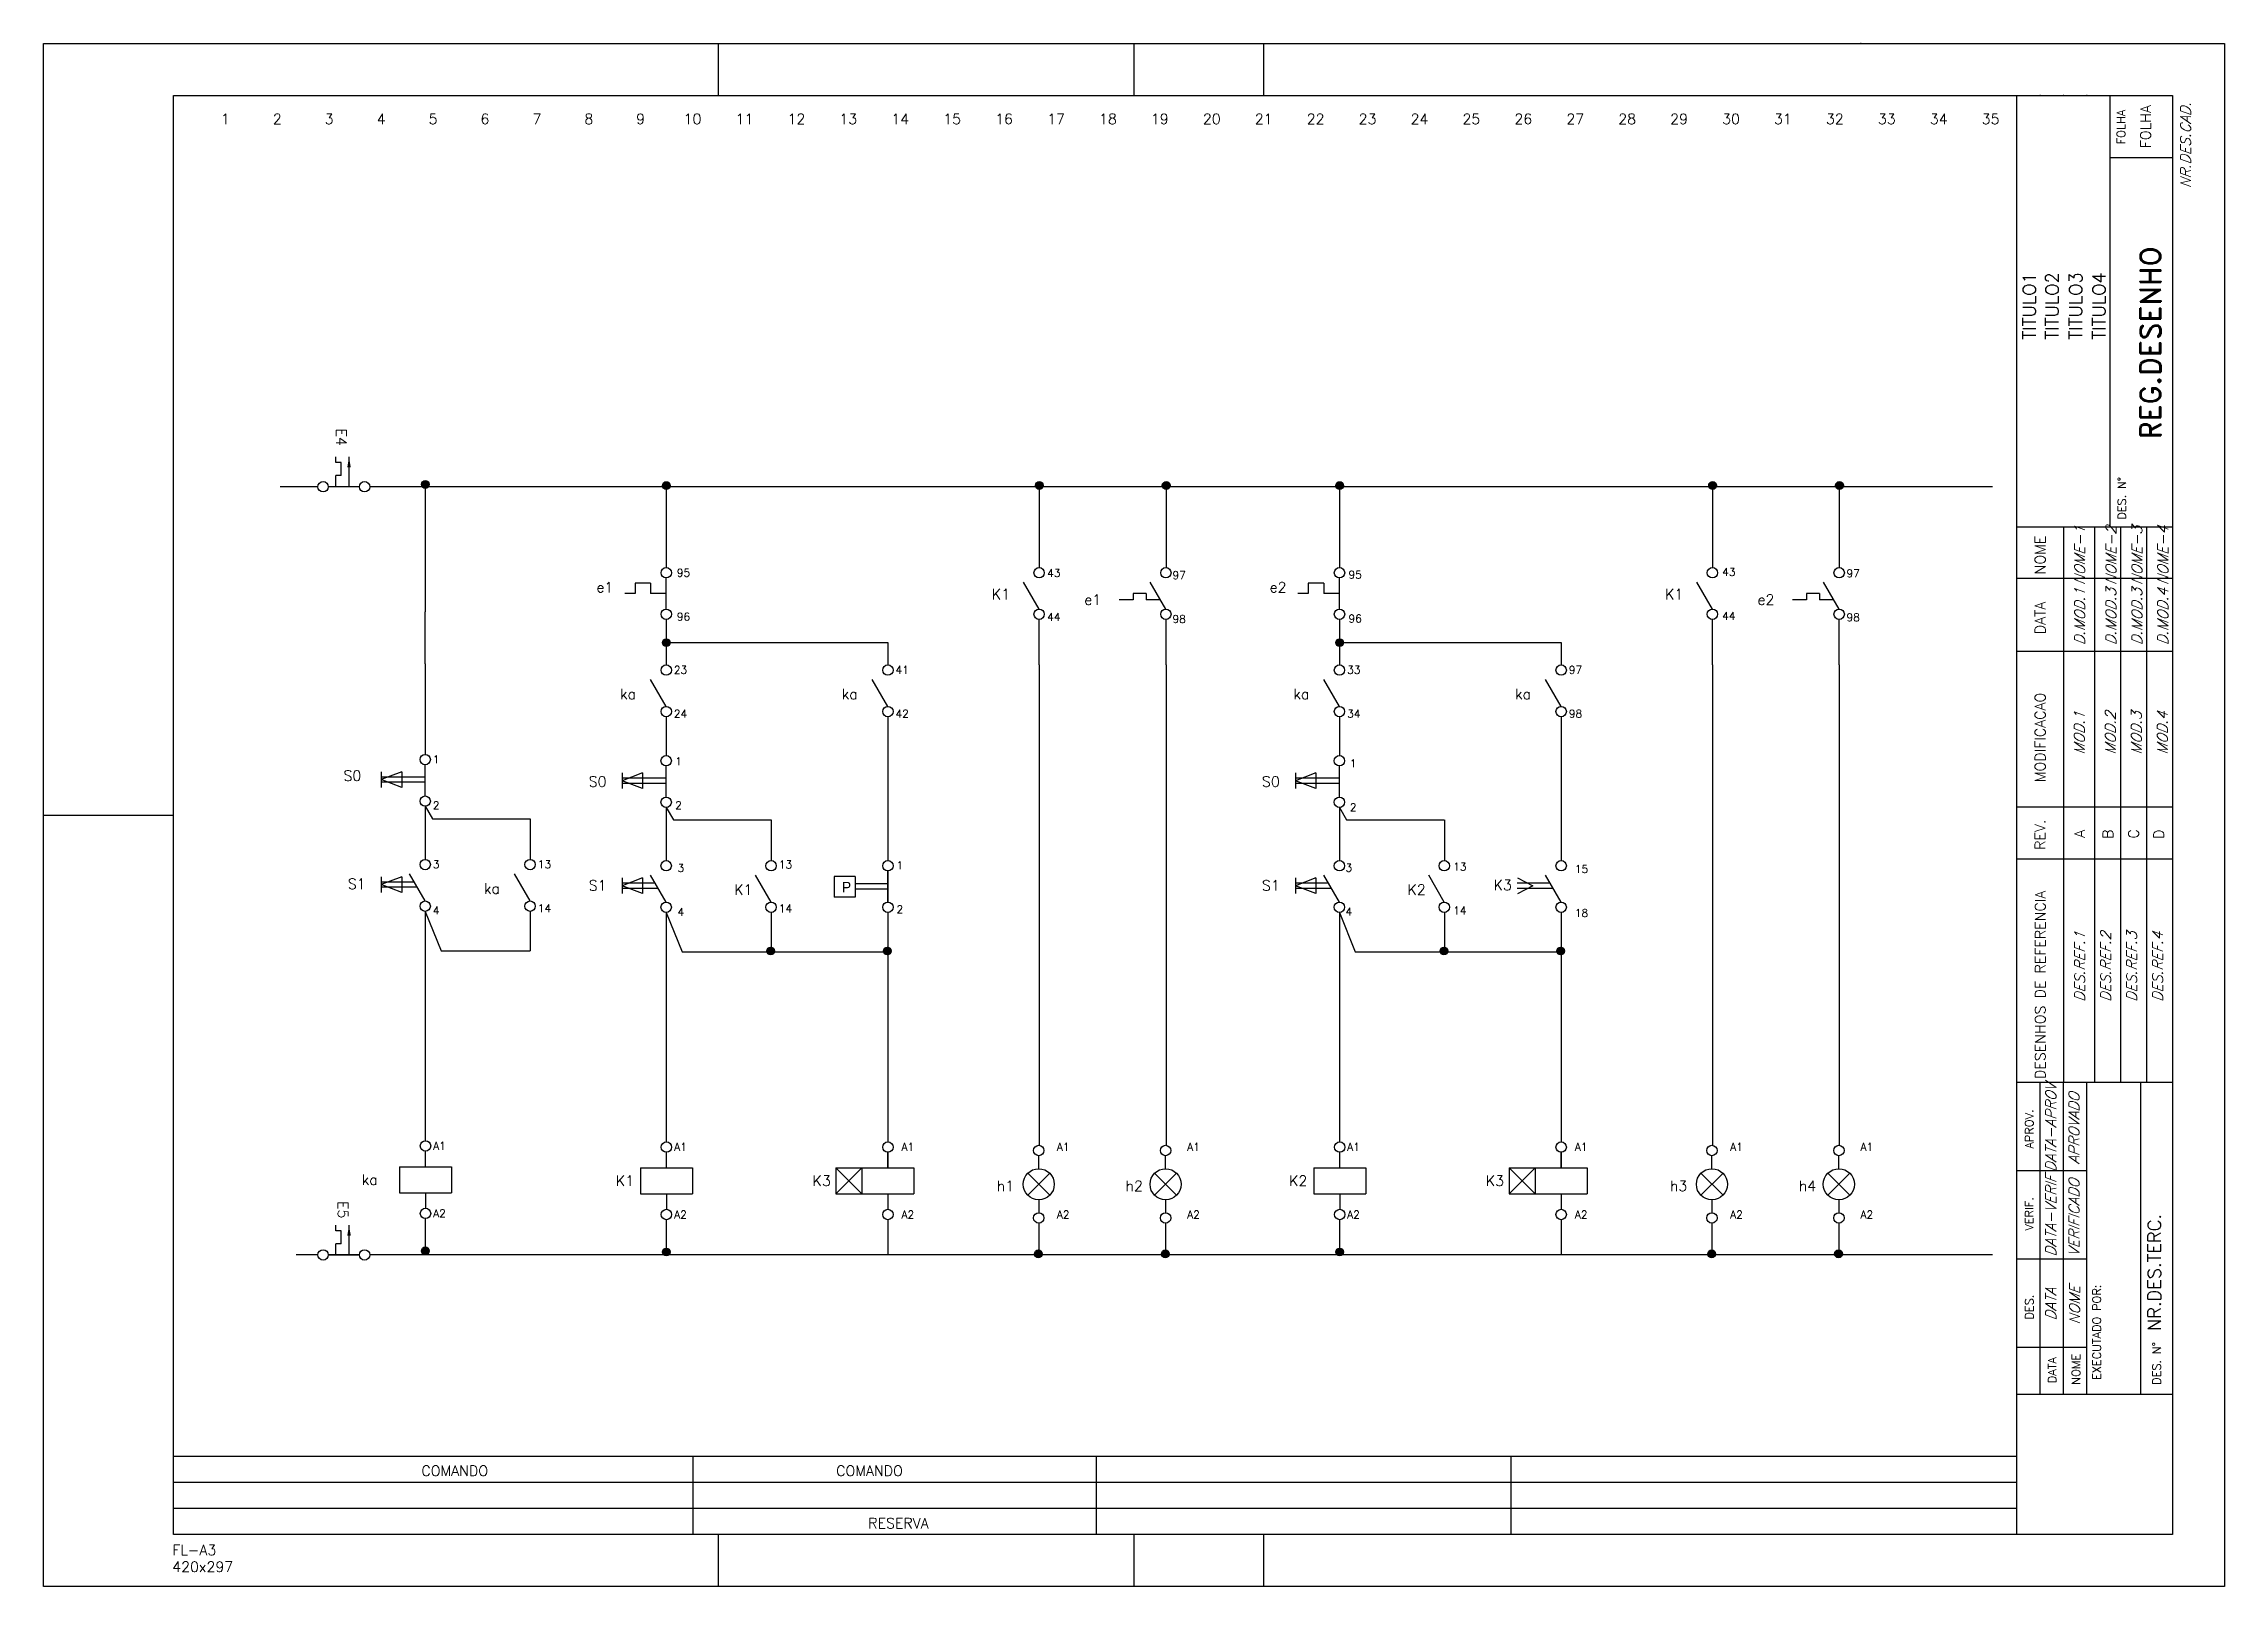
# Model space of a CAD drawing. Extents: x 0 to 420, y 5 to 302.
import ezdxf
from ezdxf.enums import TextEntityAlignment as Align

# ---------------------------------------------------------------- set-up
doc = ezdxf.new("R2010")
doc.units = 0
doc.header["$MEASUREMENT"] = 0
doc.layers.get('0').update_dxf_attribs({"color": 1, "linetype": 'CONTINUOUS'})
for name, color, linetype in [('CARIMBO', 7, 'CONTINUOUS'), ('CON', 1, 'CONTINUOUS'), ('DES', 7, 'CONTINUOUS'), ('GERAL', 1, 'CONTINUOUS'), ('SIM', 1, 'CONTINUOUS'), ('TEXTO', 6, 'CONTINUOUS'), ('WIDTH', 4, 'CONTINUOUS')]:
    doc.layers.add(name, color=color, linetype=linetype)
doc.styles.add('ROMAND', font='romand')
doc.styles.add('ROMANS', font='romans')

# ---------------------------------------------------------------- blocks, each defined once
blk = doc.blocks.new('*X6')
at = {"color": 0}
for p, q in [((55.16, -82.02), (55.88, -81.3)), ((55.17, -82.19), (56.04, -81.31)), ((55.2, -81.81), (55.66, -81.34)), ((55.21, -82.32), (56.18, -81.35)), ((55.27, -82.44), (56.3, -81.41)), ((55.34, -82.54), (56.4, -81.49)), ((55.43, -82.63), (56.49, -81.58)), ((55.54, -82.7), (56.56, -81.68)), ((55.66, -82.76), (56.61, -81.8)), ((55.8, -82.79), (56.65, -81.94)), ((55.97, -82.8), (56.65, -82.12)), ((56.21, -82.73), (56.59, -82.36))]:
    blk.add_line(p, q, dxfattribs=at)
blk = doc.blocks.new('CE')
at = {"layer": 'SIM'}
blk.add_circle((0, 0), 0.75, dxfattribs=at)
blk.add_blockref('*X6', (-55.91, 82.05), dxfattribs=at)
blk = doc.blocks.new('PF')
at = {"layer": 'CON'}
for p, q in [((-6.32, 6.94), (-10.32, 6.94)), ((-10.32, 6.94), (-10.32, 2.94)), ((-6.32, 6.94), (-6.32, 2.94)), ((0, 5.48), (-6.32, 5.48)), ((0, 4.48), (-6.32, 4.48)), ((-6.32, 2.94), (-10.32, 2.94))]:
    blk.add_line(p, q, dxfattribs=at)
at = {"layer": 'CON', "color": 4}
blk.add_line((0, 2), (0, 8), dxfattribs=at)
at = {"layer": 'CON'}
for centre in [(0, 9), (0, 1)]:
    blk.add_circle(centre, 1, dxfattribs=at)
at = {"color": 6, "style": 'ROMANS'}
for tag, p in [('CONTATO1', (1.46, 8.31)), ('CONTATO2', (1.46, 0.3))]:
    blk.add_attdef(tag, p, '', height=1.5, dxfattribs=at)
blk.add_attdef('POSICAO', text='', height=2, dxfattribs=at).set_placement((-10.99, 4.02), align=Align.RIGHT)
at = {"layer": 'TEXTO'}
blk.add_text('P', height=2, dxfattribs=at).set_placement((-8.85, 3.88))
blk = doc.blocks.new('RTE')
at = {"layer": 'SIM'}
for p, q in [((0, 9.99), (0, 12.98)), ((-10, 9.99), (5, 9.99)), ((-5, 9.99), (-10, 4.99)), ((-10, 9.99), (-5, 4.99)), ((-10, 9.99), (-10, 4.99)), ((-5, 9.99), (-5, 4.99)), ((5, 9.99), (5, 4.99)), ((-10, 4.99), (5, 4.99)), ((0, 4.99), (0, 2))]:
    blk.add_line(p, q, dxfattribs=at)
for centre in [(0, 13.98), (0, 1)]:
    blk.add_circle(centre, 1, dxfattribs=at)
at = {"color": 6, "style": 'ROMANS'}
for tag, p in [('CONTATO1', (1.46, 13.27)), ('CONTATO2', (1.46, 0.25))]:
    blk.add_attdef(tag, p, '', height=1.5, dxfattribs=at)
blk.add_attdef('POSICAO', text='', height=2, dxfattribs=at).set_placement((-0.04, 7.55), align=Align.MIDDLE)
blk = doc.blocks.new('CATD')
at = {"layer": 'CON'}
for p, q in [((-2.09, 5.63), (-8.47, 5.63)), ((-1.52, 4.63), (-8.47, 4.63)), ((-8.4, 6.68), (-5.43, 5.14)), ((-5.43, 5.14), (-8.4, 3.61))]:
    blk.add_line(p, q, dxfattribs=at)
at = {"layer": 'CON', "color": 4}
blk.add_line((0, 2.01), (-3, 7.2), dxfattribs=at)
at = {"layer": 'CON'}
for centre in [(0, 9), (0, 1)]:
    blk.add_circle(centre, 1, dxfattribs=at)
at = {"color": 6, "style": 'ROMANS'}
for tag, p in [('CONTATO1', (1.46, 8.31)), ('CONTATO2', (1.46, 0.3))]:
    blk.add_attdef(tag, p, '', height=1.5, dxfattribs=at)
blk.add_attdef('POSICAO', text='', height=2, dxfattribs=at).set_placement((-9.11, 4.16), align=Align.RIGHT)

msp = doc.modelspace()

# ---------------------------------------------------------------- linework, layer by layer
at = {"linetype": 'Continuous'}
for p in [(384.5, 292), (389, 292), (393.5, 292)]:
    msp.add_point(p, dxfattribs=at)
at = {"layer": 'CARIMBO', "color": 4}
for p, q in [((380, 15), (380, 292)), ((398, 209), (398, 292)), ((398, 280.08), (410, 280.08)), ((380, 209), (410, 209)), ((389, 209), (389, 102)), ((410, 199), (380, 199)), ((410, 185), (380, 185)), ((410, 185), (380, 185)), ((410, 155), (380, 155)), ((410, 145), (380, 145)), ((410, 102), (380, 102)), ((384.5, 42), (384.5, 102)), ((393.5, 42), (393.5, 102)), ((403.9, 42), (403.9, 102)), ((380, 42), (410, 42))]:
    msp.add_line(p, q, dxfattribs=at)
at = {"layer": 'CARIMBO', "color": 7}
for p, q in [((395, 209), (395, 102)), ((400, 209), (400, 102)), ((405, 209), (405, 102)), ((389, 42), (389, 102))]:
    msp.add_line(p, q, dxfattribs=at)
at = {"layer": 'CON', "color": 4}
for p, q in [((191.73, 193.15), (188.72, 198.33)), ((216.14, 193.14), (213.14, 198.34)), ((321.39, 193.15), (318.39, 198.33)), ((345.81, 193.14), (342.81, 198.34)), ((119.9, 174.41), (116.9, 179.59)), ((162.6, 174.41), (159.59, 179.59)), ((249.57, 174.41), (246.57, 179.59)), ((292.26, 174.41), (289.26, 179.59)), ((73.49, 157.14), (73.49, 163.14)), ((119.9, 156.92), (119.9, 162.92)), ((249.56, 156.92), (249.56, 162.92)), ((73.49, 136.96), (70.48, 142.15)), ((93.69, 136.96), (90.68, 142.15)), ((119.89, 136.75), (116.89, 141.93)), ((140.09, 136.75), (137.09, 141.93)), ((249.56, 136.75), (246.55, 141.93)), ((269.76, 136.75), (266.76, 141.93))]:
    msp.add_line(p, q, dxfattribs=at)
at = {"layer": 'CON'}
for p, q in [((209.86, 194.94), (207.14, 194.94)), ((212.36, 196.13), (209.86, 196.13)), ((209.86, 196.13), (209.86, 194.94)), ((212.36, 196.13), (212.36, 194.94)), ((215.1, 194.94), (212.36, 194.94)), ((339.53, 194.94), (336.81, 194.94)), ((342.03, 196.13), (339.53, 196.13)), ((339.53, 196.13), (339.53, 194.94)), ((342.03, 196.13), (342.03, 194.94)), ((344.77, 194.94), (342.03, 194.94)), ((65.04, 161.82), (65.04, 158.79)), ((68.97, 161.82), (65.04, 160.31)), ((73.49, 160.8), (65.04, 160.8)), ((68.97, 158.79), (65.04, 160.31)), ((73.49, 159.8), (65.04, 159.8)), ((68.97, 161.82), (68.97, 158.79)), ((111.44, 161.61), (111.44, 158.58)), ((115.37, 161.61), (111.44, 160.09)), ((119.9, 160.58), (111.44, 160.58)), ((115.37, 158.58), (111.44, 160.09)), ((115.37, 161.61), (115.37, 158.58)), ((241.11, 161.61), (241.11, 158.58)), ((245.04, 161.61), (241.11, 160.09)), ((249.56, 160.58), (241.11, 160.58)), ((245.04, 158.58), (241.11, 160.09)), ((245.04, 161.61), (245.04, 158.58)), ((119.9, 159.58), (111.44, 159.58)), ((249.56, 159.58), (241.11, 159.58)), ((65.04, 141.61), (65.04, 138.58)), ((68.97, 141.61), (65.04, 140.1)), ((71.39, 140.59), (65.04, 140.59)), ((68.97, 138.58), (65.04, 140.1)), ((71.97, 139.59), (65.04, 139.59)), ((68.97, 141.61), (68.97, 138.58)), ((111.44, 141.4), (111.44, 138.37)), ((115.37, 141.4), (111.44, 139.88)), ((117.79, 140.37), (111.44, 140.37)), ((115.37, 138.37), (111.44, 139.88)), ((118.37, 139.37), (111.44, 139.37)), ((115.37, 141.4), (115.37, 138.37)), ((241.11, 141.4), (241.11, 138.37)), ((245.04, 141.4), (241.11, 139.88)), ((247.46, 140.37), (241.11, 140.37)), ((245.04, 138.37), (241.11, 139.88)), ((248.04, 139.37), (241.11, 139.37)), ((245.04, 141.4), (245.04, 138.37))]:
    msp.add_line(p, q, dxfattribs=at)
for centre in [(191.73, 200.14), (216.14, 200.14), (321.39, 200.14), (345.81, 200.14), (191.73, 192.14), (216.14, 192.14), (321.39, 192.14), (345.81, 192.14), (119.91, 181.4), (162.6, 181.4), (249.57, 181.4), (292.27, 181.4), (119.91, 173.4), (162.6, 173.4), (249.57, 173.4), (292.27, 173.4), (73.49, 164.17), (119.9, 163.95), (249.56, 163.95), (73.49, 156.17), (119.9, 155.95), (249.56, 155.95), (73.49, 143.95), (93.69, 143.95), (119.9, 143.74), (140.1, 143.74), (249.56, 143.74), (269.76, 143.74), (73.49, 135.95), (93.69, 135.95), (119.9, 135.74), (140.1, 135.74), (249.56, 135.74), (269.76, 135.74)]:
    msp.add_circle(centre, 1, dxfattribs=at)
at = {"layer": 'DES'}
for p, q in [((0, 5), (0, 302)), ((0, 5), (0, 302)), ((0, 302), (420, 302)), ((130, 292), (130, 302)), ((210, 292), (210, 302)), ((235, 292), (235, 302)), ((420, 302), (420, 5)), ((52.82, 216.7), (45.56, 216.7)), ((60.82, 216.7), (54.82, 216.7)), ((375.34, 216.7), (62.82, 216.7)), ((73.51, 217.13), (73.51, 192.61)), ((119.91, 216.92), (119.91, 201.14)), ((191.73, 216.92), (191.73, 201.14)), ((216.18, 216.92), (216.18, 201.14)), ((249.58, 216.92), (249.58, 201.14)), ((321.4, 216.92), (321.4, 201.14)), ((345.84, 216.92), (345.84, 201.14)), ((73.51, 182.61), (73.51, 192.61)), ((119.91, 191.14), (119.91, 182.4)), ((191.73, 182.44), (191.73, 191.14)), ((216.18, 182.44), (216.18, 191.14)), ((249.58, 191.14), (249.58, 182.4)), ((321.4, 182.44), (321.4, 191.14)), ((345.84, 182.44), (345.84, 191.14)), ((119.94, 186.69), (162.6, 186.69)), ((162.6, 186.69), (162.6, 182.4)), ((249.6, 186.69), (292.27, 186.69)), ((292.27, 186.69), (292.27, 182.4)), ((73.51, 182.61), (73.51, 165.17)), ((191.73, 182.44), (191.73, 89.9)), ((216.18, 182.44), (216.18, 89.9)), ((321.4, 182.44), (321.4, 89.9)), ((345.84, 182.44), (345.84, 89.9)), ((119.91, 172.4), (119.91, 164.95)), ((162.6, 172.4), (162.6, 144.74)), ((249.58, 172.4), (249.58, 164.95)), ((292.27, 172.4), (292.27, 144.74)), ((0, 153.5), (25, 153.5)), ((73.51, 155.17), (74.88, 152.79)), ((73.51, 155.17), (73.51, 144.95)), ((74.88, 152.79), (93.69, 152.79)), ((93.7, 152.79), (93.7, 144.95)), ((119.91, 154.95), (121.29, 152.57)), ((119.91, 154.95), (119.91, 144.74)), ((121.29, 152.57), (140.09, 152.57)), ((140.1, 152.57), (140.1, 144.74)), ((249.58, 154.95), (250.95, 152.57)), ((249.58, 154.95), (249.58, 144.74)), ((250.95, 152.57), (269.76, 152.57)), ((269.77, 152.57), (269.77, 144.74)), ((162.6, 142.74), (162.6, 136.74)), ((73.51, 134.95), (73.51, 90.78)), ((73.51, 134.95), (76.55, 127.35)), ((93.7, 134.95), (93.7, 127.35)), ((119.91, 134.74), (119.91, 90.57)), ((119.91, 134.74), (122.95, 127.14)), ((140.1, 134.74), (140.1, 127.14)), ((162.6, 134.74), (162.6, 90.57)), ((249.58, 134.74), (249.58, 90.57)), ((249.58, 134.74), (252.62, 127.14)), ((269.77, 134.74), (269.77, 127.14)), ((292.27, 134.74), (292.27, 90.57)), ((76.55, 127.35), (93.69, 127.35)), ((122.95, 127.14), (140.09, 127.14)), ((140.1, 127.14), (162.6, 127.14)), ((252.62, 127.14), (269.76, 127.14)), ((269.77, 127.14), (292.27, 127.14)), ((162.6, 88.57), (162.6, 85.58)), ((292.27, 88.57), (292.27, 85.58)), ((162.6, 80.58), (162.6, 77.59)), ((292.27, 80.58), (292.27, 77.59)), ((73.51, 75.8), (73.51, 69.55)), ((119.91, 75.59), (119.91, 69.33)), ((162.6, 75.59), (162.6, 68.81)), ((191.65, 74.92), (191.65, 68.93)), ((216.09, 74.92), (216.09, 68.93)), ((249.58, 75.59), (249.58, 69.33)), ((292.27, 75.59), (292.27, 68.81)), ((321.31, 74.92), (321.31, 68.93)), ((345.76, 74.92), (345.76, 68.93)), ((52.82, 68.81), (48.62, 68.81)), ((60.82, 68.81), (54.82, 68.81)), ((60.82, 68.81), (54.82, 68.81)), ((375.34, 68.81), (62.82, 68.81)), ((380, 30), (25, 30)), ((125.06, 30), (125.06, 15)), ((202.71, 30), (202.71, 15)), ((282.6, 30), (282.6, 15)), ((380, 25), (25, 25)), ((380, 20), (25, 20)), ((130, 5), (130, 15)), ((210, 5), (210, 15)), ((235, 5), (235, 15)), ((420, 5), (0, 5))]:
    msp.add_line(p, q, dxfattribs=at)
at = {"layer": 'SIM'}
for p, q in [((56.29, 221.34), (56.29, 222.45)), ((57.29, 221.34), (56.29, 221.34)), ((56.29, 216.7), (56.29, 218.84)), ((57.29, 218.84), (56.29, 218.84)), ((57.29, 218.84), (57.29, 221.34)), ((58.82, 216.7), (58.82, 222.44)), ((113.91, 198.12), (113.91, 196.12)), ((116.91, 198.12), (113.91, 198.12)), ((116.91, 198.12), (116.91, 196.12)), ((243.57, 198.12), (243.57, 196.12)), ((246.57, 198.12), (243.57, 198.12)), ((246.57, 198.12), (246.57, 196.12)), ((113.91, 196.12), (111.91, 196.12)), ((119.9, 196.12), (116.91, 196.12)), ((243.57, 196.12), (241.57, 196.12)), ((249.57, 196.12), (246.57, 196.12)), ((73.55, 85.79), (73.55, 88.78)), ((119.95, 85.58), (119.95, 88.57)), ((249.62, 85.58), (249.62, 88.57)), ((68.55, 85.79), (68.55, 80.79)), ((68.55, 85.79), (78.55, 85.79)), ((78.55, 85.79), (78.55, 80.79)), ((114.95, 85.58), (114.95, 80.58)), ((114.95, 85.58), (124.95, 85.58)), ((124.95, 85.58), (124.95, 80.58)), ((189.53, 80.29), (193.77, 84.54)), ((189.53, 84.54), (193.77, 80.29)), ((191.65, 85.41), (191.65, 87.91)), ((213.97, 84.54), (218.21, 80.29)), ((213.97, 80.29), (218.21, 84.54)), ((216.09, 85.41), (216.09, 87.91)), ((244.62, 85.58), (244.62, 80.58)), ((244.62, 85.58), (254.62, 85.58)), ((254.62, 85.58), (254.62, 80.58)), ((319.19, 80.29), (323.44, 84.54)), ((319.19, 84.54), (323.44, 80.29)), ((321.31, 85.41), (321.31, 87.91)), ((343.64, 84.54), (347.88, 80.29)), ((343.64, 80.29), (347.88, 84.54)), ((345.76, 85.41), (345.76, 87.91)), ((68.55, 80.79), (78.55, 80.79)), ((73.55, 80.79), (73.55, 77.8)), ((114.95, 80.58), (124.95, 80.58)), ((119.95, 80.58), (119.95, 77.59)), ((244.62, 80.58), (254.62, 80.58)), ((249.62, 80.58), (249.62, 77.59)), ((191.65, 79.41), (191.65, 76.92)), ((216.09, 79.41), (216.09, 76.92)), ((321.31, 79.41), (321.31, 76.92)), ((345.76, 79.41), (345.76, 76.92)), ((56.29, 73.45), (56.29, 74.56)), ((57.29, 73.45), (56.29, 73.45)), ((57.29, 70.95), (57.29, 73.45)), ((58.82, 68.81), (58.82, 74.54)), ((56.29, 68.81), (56.29, 70.95)), ((57.29, 70.95), (56.29, 70.95))]:
    msp.add_line(p, q, dxfattribs=at)
at = {"layer": 'SIM', "color": 4}
for p, q in [((54.83, 216.7), (60.78, 216.71)), ((119.91, 193.15), (119.9, 199.14)), ((249.57, 193.15), (249.57, 199.14)), ((54.83, 68.81), (60.78, 68.82))]:
    msp.add_line(p, q, dxfattribs=at)
at = {"layer": 'SIM'}
for centre, radius in [((53.82, 216.7), 1), ((61.82, 216.7), 1), ((119.91, 200.14), 1), ((249.58, 200.14), 1), ((119.91, 192.14), 1), ((249.58, 192.14), 1), ((73.55, 89.78), 1), ((119.95, 89.57), 1), ((191.65, 88.91), 1), ((216.09, 88.91), 1), ((249.62, 89.57), 1), ((321.31, 88.91), 1), ((345.76, 88.91), 1), ((191.65, 82.41), 3), ((216.09, 82.41), 3), ((321.31, 82.41), 3), ((345.76, 82.41), 3), ((73.55, 76.8), 1), ((119.95, 76.59), 1), ((191.65, 75.92), 1), ((216.09, 75.92), 1), ((249.62, 76.59), 1), ((321.31, 75.92), 1), ((345.76, 75.92), 1), ((53.82, 68.81), 1), ((61.82, 68.81), 1)]:
    msp.add_circle(centre, radius, dxfattribs=at)
at = {"layer": 'TEXTO'}
msp.add_point((350, 302), dxfattribs=at)
at = {"layer": 'TEXTO', "color": 6}
for points in [[(58.49, 220.44), (59.16, 220.44), (58.82, 222.44)], [(58.49, 72.54), (59.16, 72.54), (58.82, 74.54)]]:
    msp.add_solid(points, dxfattribs=at)
at = {"layer": 'WIDTH'}
for p, q in [((25, 292), (410, 292)), ((25, 15), (25, 292)), ((410, 292), (410, 15)), ((410, 15), (25, 15))]:
    msp.add_line(p, q, dxfattribs=at)
at = {"layer": 'WIDTH', "color": 4}
for p, q in [((393.5, 85), (380, 85)), ((393.5, 68), (380, 68)), ((393.5, 51), (380, 51))]:
    msp.add_line(p, q, dxfattribs=at)

# ---------------------------------------------------------------- block references
for name, p in [('PF', (162.6, 134.74)), ('CATD', (292.27, 134.74)), ('RTE', (162.6, 75.59)), ('RTE', (292.27, 75.59))]:
    msp.add_blockref(name, p)
at = {"layer": 'GERAL'}
for p, rotation in [((73.53, 217.13), 224.9999999999996), ((119.94, 216.92), 224.9999999999996), ((191.76, 216.94), 224.9999999999996), ((216.2, 216.94), 224.9999999999996), ((249.6, 216.92), 224.9999999999996), ((321.43, 216.94), 224.9999999999996), ((345.87, 216.94), 224.9999999999996), ((119.94, 186.69), 224.9999999999996), ((249.6, 186.69), 224.9999999999996), ((140.02, 127.32), 225), ((162.49, 127.32), 225), ((269.69, 127.32), 224.9999999999998), ((292.16, 127.32), 224.9999999999998), ((73.53, 69.58), 224.9999999999996), ((119.93, 69.36), 224.9999999999996), ((191.57, 69.01), 224.9999999999996), ((216.02, 69.01), 224.9999999999996), ((249.6, 69.36), 224.9999999999996), ((321.24, 69.01), 224.9999999999996), ((345.68, 69.01), 224.9999999999996)]:
    msp.add_blockref('CE', p, dxfattribs=dict(at, rotation=rotation))

# ---------------------------------------------------------------- texts
at = {"color": 6, "style": 'ROMANS'}
for tag, p in [('95', (121.95, 199.38)), ('43', (193.29, 199.32)), ('97', (217.39, 198.92)), ('95', (251.29, 199.02)), ('43', (323.3, 199.53)), ('97', (347.21, 199.26)), ('96', (121.95, 190.93)), ('44', (193.29, 190.87)), ('98', (217.39, 190.47)), ('96', (251.29, 190.57)), ('44', (323.3, 191.08)), ('98', (347.21, 190.81)), ('23', (121.37, 180.69)), ('41', (164.06, 180.69)), ('33', (251.04, 180.69)), ('97', (293.73, 180.69)), ('24', (121.37, 172.24)), ('42', (164.06, 172.24)), ('34', (251.04, 172.24)), ('98', (293.73, 172.24)), ('1', (74.95, 163.45)), ('1', (121.66, 163.07)), ('1', (251.54, 162.68)), ('2', (74.95, 154.6)), ('2', (121.66, 154.62)), ('2', (251.54, 154.23)), ('3', (74.95, 143.24)), ('13', (95.15, 143.24)), ('3', (122.05, 142.54)), ('13', (141.61, 143.21)), ('1', (164.24, 143.05)), ('3', (250.75, 142.59)), ('13', (271.46, 142.81)), ('15', (294.87, 142.35)), ('4', (74.95, 134.39)), ('14', (95.15, 134.79)), ('4', (122.05, 134.09)), ('14', (141.61, 134.76)), ('2', (164.24, 134.6)), ('4', (250.75, 134.14)), ('14', (271.46, 134.36)), ('18', (294.87, 133.9)), ('A1', (75.01, 89.07)), ('A1', (121.42, 88.86)), ('A1', (165.23, 88.86)), ('A1', (195.15, 88.86)), ('A1', (220.24, 88.86)), ('A1', (251.08, 88.86)), ('A1', (294.89, 88.86)), ('A1', (324.82, 88.86)), ('A1', (349.9, 88.86)), ('A2', (75.01, 76.05)), ('A2', (121.42, 75.83)), ('A2', (165.23, 75.83)), ('A2', (195.15, 75.83)), ('A2', (220.24, 75.83)), ('A2', (251.08, 75.83)), ('A2', (294.89, 75.83)), ('A2', (324.82, 75.83)), ('A2', (349.9, 75.83))]:
    msp.add_attdef(tag, p, '', height=1.5, dxfattribs=at)
at = {"layer": 'CARIMBO', "color": 6, "style": 'ROMANS'}
for s, p in [('FOLHA', (400.1, 285.94)), ('DES. N%%D', (400.25, 214.46)), ('APROV.', (382.41, 93.05)), ('VERIF.', (382.4, 76.71)), ('DES.', (382.42, 58.75)), ('EXECUTADO POR:', (395.41, 53.91)), ('DES. N%%D', (406.94, 47.91)), ('DATA', (386.83, 46.62)), ('NOME', (391.42, 46.79))]:
    msp.add_text(s, height=1.6, rotation=90, dxfattribs=at).set_placement(p, align=Align.MIDDLE)
for s, p in [('MODIFICACAO', (385.52, 159.82)), ('REV.', (385.5, 146.79)), ('A', (393.13, 149.11)), ('B', (398.56, 148.88)), ('C', (403.51, 148.95)), ('D', (408.37, 148.88)), ('DESENHOS DE REFERENCIA', (385.53, 102.67))]:
    msp.add_text(s, height=2, rotation=90, dxfattribs=at).set_placement(p)
msp.add_attdef('FOLHA', text='', height=2, rotation=90, dxfattribs=at).set_placement((405.83, 286.03), align=Align.CENTER)
at = {"layer": 'CARIMBO', "color": 6, "style": 'ROMANS', "oblique": 20}
msp.add_attdef('NR.DES.CAD.', text='', height=2, rotation=90, dxfattribs=at).set_placement((413.53, 290.68), align=Align.RIGHT)
at = {"layer": 'CARIMBO', "color": 4, "style": 'ROMAND'}
msp.add_attdef('REG.DESENHO', text='', height=4, rotation=90, dxfattribs=at).set_placement((407.75, 244.4), align=Align.CENTER)
at = {"layer": 'CARIMBO', "color": 1, "style": 'ROMANS'}
for tag, p in [('TITULO1', (383.66, 251.49)), ('TITULO2', (388.08, 251.49)), ('TITULO3', (392.6, 251.49)), ('TITULO4', (397.09, 251.49))]:
    msp.add_attdef(tag, text='', height=2.5, rotation=90, dxfattribs=at).set_placement(p, align=Align.CENTER)
at = {"layer": 'CARIMBO', "color": 6, "style": 'ROMANS', "oblique": 20}
for tag, p in [('MOD.1', (393.06, 169.27)), ('MOD.2', (399.06, 169.27)), ('MOD.3', (404.06, 169.27)), ('MOD.4', (409.06, 169.27)), ('DES.REF.1', (393.15, 124.26)), ('DES.REF.2', (398.15, 124.26)), ('DES.REF.3', (403.15, 124.26)), ('DES.REF.4', (408.15, 124.26)), ('DATA-APROV', (387.58, 93.28)), ('APROVADO', (392.04, 93.15)), ('DATA-VERIF', (387.58, 76.33)), ('VERIFICADO', (392.04, 75.99)), ('NOME', (392.14, 59.13)), ('DATA', (387.58, 59.31))]:
    msp.add_attdef(tag, text='', height=2, rotation=90, dxfattribs=at).set_placement(p, align=Align.CENTER)
at = {"layer": 'CARIMBO', "color": 1, "style": 'ROMANS'}
msp.add_attdef('NR.DES.TERC.', (407.75, 54.19), '', height=2.5, rotation=90, dxfattribs=at)
at = {"layer": 'TEXTO', "style": 'ROMANS'}
for s, p in [('1', (35, 287.5)), ('2', (45, 287.5)), ('3', (55, 287.5)), ('4', (65, 287.5)), ('5', (75, 287.5)), ('6', (85, 287.5)), ('7', (95, 287.5)), ('8', (105, 287.5)), ('9', (114.98, 287.5)), ('10', (124.98, 287.5)), ('11', (134.98, 287.5)), ('12', (144.98, 287.5)), ('13', (154.98, 287.5)), ('14', (164.98, 287.5)), ('15', (174.98, 287.5)), ('16', (184.98, 287.5)), ('17', (194.98, 287.5)), ('18', (204.98, 287.5)), ('19', (214.98, 287.5)), ('20', (224.98, 287.5)), ('21', (234.98, 287.5)), ('22', (244.98, 287.5)), ('23', (254.98, 287.5)), ('24', (264.98, 287.5)), ('25', (274.98, 287.5)), ('26', (284.98, 287.5)), ('27', (294.98, 287.5)), ('28', (304.98, 287.5)), ('29', (314.98, 287.5)), ('30', (324.98, 287.5)), ('31', (334.98, 287.5)), ('32', (344.98, 287.5)), ('33', (354.98, 287.5)), ('34', (364.98, 287.5)), ('35', (374.98, 287.5))]:
    msp.add_text(s, height=2, dxfattribs=at).set_placement(p, align=Align.MIDDLE)
for s, p in [('E4', (56.36, 227.91)), ('E5', (56.67, 79.18))]:
    msp.add_text(s, height=2, rotation=270, dxfattribs=at).set_placement(p)
at = {"layer": 'TEXTO', "color": 6, "style": 'ROMANS'}
for s, p in [('NOME', (385.52, 199.81)), ('DATA', (385.52, 188.31))]:
    msp.add_text(s, height=2, rotation=90, dxfattribs=at).set_placement(p)
at = {"layer": 'TEXTO', "style": 'ROMANS'}
for s, p in [('e1', (108.08, 196.34)), ('e2', (237.75, 196.34)), ('e1', (202.05, 193.96)), ('e2', (331.71, 193.96)), ('COMANDO', (79.18, 26.26)), ('COMANDO', (159.06, 26.26)), ('RESERVA', (164.64, 16.16))]:
    msp.add_text(s, height=2, dxfattribs=at).set_placement(p, align=Align.CENTER)
for s, p in [('K1', (182.61, 195.01)), ('K1', (312.28, 195.01)), ('ka', (111.02, 175.8)), ('ka', (153.71, 175.8)), ('ka', (240.69, 175.8)), ('ka', (283.38, 175.8)), ('S0', (57.75, 160.07)), ('S0', (104.99, 158.93)), ('S0', (234.65, 158.93)), ('S1', (58.58, 139.25)), ('ka', (84.8, 138.35)), ('S1', (104.99, 138.95)), ('K1', (133.01, 138.14)), ('S1', (234.65, 138.95)), ('K2', (262.67, 138.14)), ('K3', (279.25, 139.01)), ('ka', (61.27, 82.3)), ('K1', (110.2, 82.08)), ('K3', (148.09, 82.08)), ('K2', (239.86, 82.08)), ('K3', (277.76, 82.08)), ('h1', (183.55, 81.1)), ('h2', (208.37, 81.1)), ('h3', (313.21, 81.1)), ('h4', (338.04, 81.1)), ('FL-A3', (24.77, 11)), ('420x297', (24.77, 7.77))]:
    msp.add_text(s, height=2, dxfattribs=at).set_placement(p)
at = {"layer": 'TEXTO', "color": 6, "style": 'ROMANS', "oblique": 20}
for tag, p in [('NOME-1', (393.15, 203.44)), ('NOME-2', (399.15, 203.44)), ('NOME-3', (404.15, 203.44)), ('NOME-4', (409.15, 203.44)), ('D.MOD.3', (399.15, 191.69)), ('D.MOD.3', (404.15, 191.69)), ('D.MOD.1', (393.15, 191.69)), ('D.MOD.4', (409.15, 191.69))]:
    msp.add_attdef(tag, text='', height=2, rotation=90, dxfattribs=at).set_placement(p, align=Align.CENTER)

doc.saveas('drawing.dxf')
